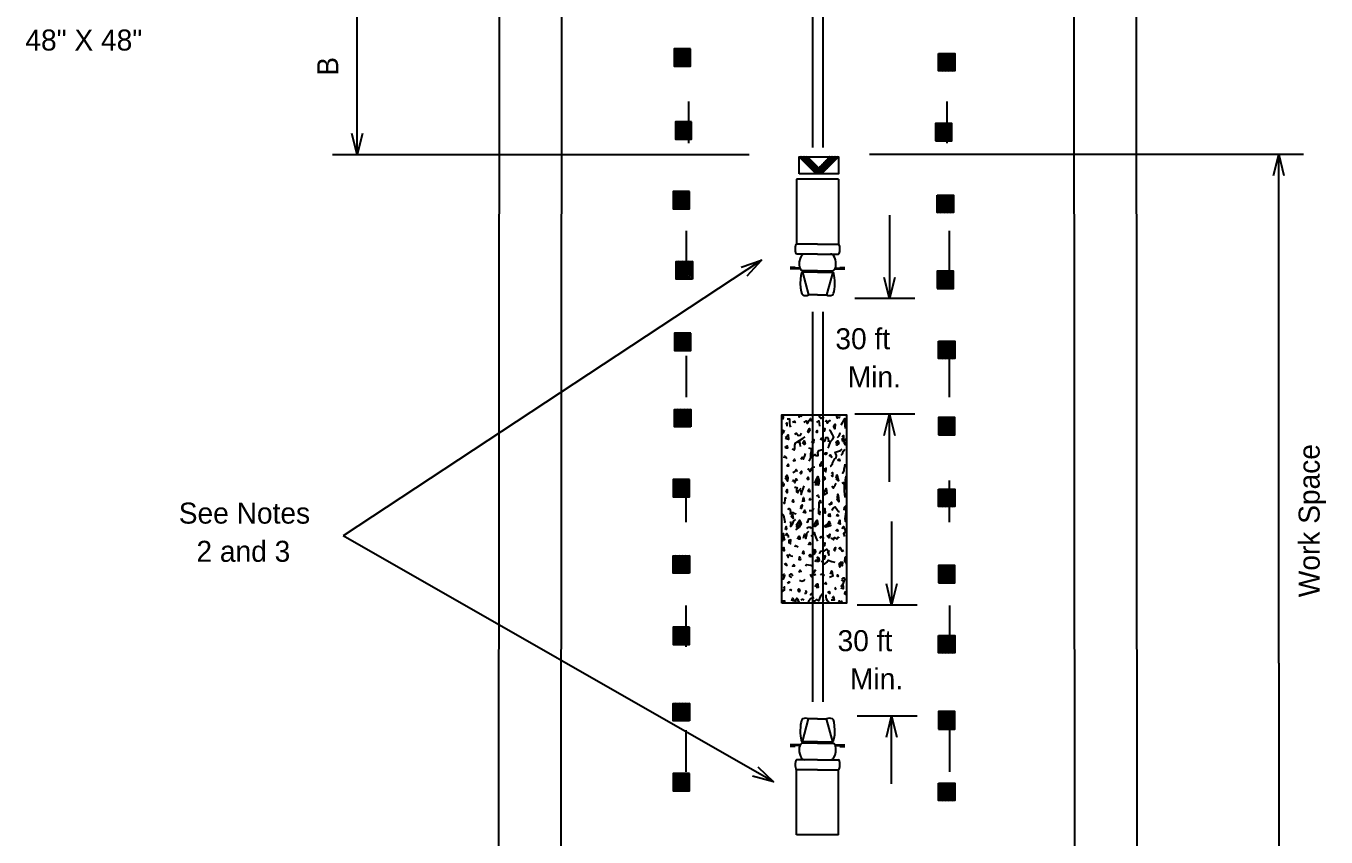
# Model space of a CAD drawing. Extents: x 0 to 29242, y 0 to 23092.
# Drawn here: x 15.45 to 22.87, y 10.26 to 14.89 of the extents above; entities that cross this region are included whole.
import ezdxf

# ---------------------------------------------------------------- set-up
doc = ezdxf.new("R2010")
doc.units = 0
doc.layers.add('Level 1', color=7, linetype='Continuous')

msp = doc.modelspace()

# ---------------------------------------------------------------- linework, layer by layer
at = {"layer": 'Level 1'}
for p, q in [((18.1407, 3.6845), (18.1547, 20.5856)), ((18.4966, 3.6842), (18.5105, 20.5853)), ((19.937, 14.1932), (19.937, 20.5853)), ((19.997, 14.1932), (19.997, 20.5853)), ((21.4373, 3.6842), (21.4234, 20.5853)), ((21.7937, 3.6821), (21.7797, 20.5844)), ((17.3385, 14.1519), (17.3385, 16.6528)), ((19.1909, 14.7074), (19.1784, 14.7073)), ((20.7045, 14.6808), (20.717, 14.6807)), ((17.3385, 14.1519), (17.3085, 14.2719)), ((17.3685, 14.2719), (17.3385, 14.1519)), ((19.1974, 14.2901), (19.1849, 14.29)), ((20.6871, 14.2793), (20.6996, 14.2794)), ((17.1973, 14.1519), (19.574, 14.1519)), ((19.8602, 14.1389), (19.9566, 14.0426)), ((19.907, 14.1396), (19.9712, 14.0753)), ((20.0351, 14.1396), (19.9712, 14.0753)), ((20.0838, 14.1396), (19.9864, 14.0422)), ((22.7366, 14.1519), (20.2605, 14.1519)), ((22.5654, 14.0319), (22.5954, 14.1519)), ((22.5954, 11.25), (22.5954, 14.1519)), ((22.5954, 14.1519), (22.6254, 14.0319)), ((19.8447, 14.0127), (19.8447, 13.6417)), ((20.0847, 14.0127), (19.8447, 14.0127)), ((20.0846, 14.0127), (20.0846, 13.6417)), ((19.1844, 13.8924), (19.1719, 13.8923)), ((20.6958, 13.8726), (20.7083, 13.8725)), ((20.3746, 13.8068), (20.3746, 13.3305)), ((19.9647, 13.6417), (19.8447, 13.6417)), ((19.9647, 13.5848), (19.8447, 13.5848)), ((19.9647, 13.6417), (20.0846, 13.6417)), ((19.9647, 13.5848), (20.0846, 13.5848)), ((19.6449, 13.5502), (17.259, 11.9765)), ((19.8376, 13.5083), (19.8084, 13.5083)), ((19.8659, 13.5035), (19.8084, 13.5035)), ((19.8659, 13.4997), (19.8084, 13.4997)), ((20.0636, 13.5035), (20.1212, 13.5035)), ((20.0636, 13.4997), (20.1212, 13.4997)), ((20.0917, 13.5083), (20.1212, 13.5083)), ((19.2018, 13.491), (19.1893, 13.4911)), ((19.9647, 13.4894), (19.8784, 13.4894)), ((19.8784, 13.4817), (19.9137, 13.3519)), ((19.9647, 13.4817), (19.8784, 13.4817)), ((19.9647, 13.4894), (20.0511, 13.4894)), ((19.9647, 13.4817), (20.0511, 13.4817)), ((20.0511, 13.4817), (20.0157, 13.3519)), ((20.3746, 13.3305), (20.3446, 13.4505)), ((20.4046, 13.4505), (20.3746, 13.3305)), ((20.6958, 13.4359), (20.7083, 13.436)), ((19.9647, 13.3519), (19.9137, 13.3519)), ((19.9647, 13.3519), (20.0157, 13.3519)), ((20.5203, 13.3305), (20.1782, 13.3305)), ((19.937, 11.0293), (19.937, 13.254)), ((19.997, 11.0293), (19.997, 13.254)), ((19.1931, 13.0842), (19.1806, 13.0841)), ((20.7045, 13.0378), (20.717, 13.0377)), ((19.1931, 12.6475), (19.1806, 12.6476)), ((20.5203, 12.6699), (20.1782, 12.6699)), ((20.3446, 12.5499), (20.3746, 12.6699)), ((20.3746, 12.2843), (20.3746, 12.6699)), ((20.3746, 12.6699), (20.4046, 12.5499)), ((20.7045, 12.6011), (20.717, 12.6012)), ((19.1844, 12.2494), (19.1719, 12.2493)), ((20.7045, 12.1943), (20.717, 12.1942)), ((20.3871, 12.0579), (20.3871, 11.5816)), ((19.7125, 10.5721), (17.259, 11.9765)), ((19.1844, 11.8127), (19.1719, 11.8128)), ((20.7045, 11.7576), (20.717, 11.7577)), ((20.3871, 11.5816), (20.3571, 11.7016)), ((20.4171, 11.7016), (20.3871, 11.5816)), ((20.5328, 11.5816), (20.1908, 11.5816)), ((19.1844, 11.4059), (19.1719, 11.4058)), ((20.7045, 11.3596), (20.717, 11.3595)), ((22.5954, 11.25), (22.5954, 8.6229)), ((19.1844, 10.9692), (19.1719, 10.9693)), ((19.8784, 10.8016), (19.9137, 10.9314)), ((19.9647, 10.9314), (19.9137, 10.9314)), ((19.9647, 10.9314), (20.0157, 10.9314)), ((20.0511, 10.8016), (20.0157, 10.9314)), ((20.5328, 10.9468), (20.1908, 10.9468)), ((20.3571, 10.8268), (20.3871, 10.9468)), ((20.3871, 10.5612), (20.3871, 10.9468)), ((20.3871, 10.9468), (20.4171, 10.8268)), ((20.7045, 10.9228), (20.717, 10.9229)), ((19.8659, 10.7836), (19.8084, 10.7836)), ((19.8659, 10.7798), (19.8084, 10.7798)), ((19.8376, 10.775), (19.8084, 10.775)), ((19.9647, 10.8016), (19.8784, 10.8016)), ((19.9647, 10.7939), (19.8784, 10.7939)), ((19.9647, 10.8016), (20.0511, 10.8016)), ((19.9647, 10.7939), (20.0511, 10.7939)), ((20.0636, 10.7836), (20.1212, 10.7836)), ((20.0636, 10.7798), (20.1212, 10.7798)), ((20.0917, 10.775), (20.1212, 10.775)), ((19.9647, 10.6985), (19.8447, 10.6985)), ((19.9647, 10.6985), (20.0846, 10.6985)), ((19.8447, 10.2706), (19.8447, 10.6416)), ((19.9647, 10.6416), (19.8447, 10.6416)), ((19.9647, 10.6416), (20.0846, 10.6416)), ((20.0846, 10.2706), (20.0846, 10.6416)), ((19.1844, 10.5712), (19.1719, 10.5711)), ((20.7045, 10.5161), (20.717, 10.516)), ((20.0847, 10.2706), (19.8447, 10.2706))]:
    msp.add_line(p, q, dxfattribs=at)
for points in [[(19.2399, 14.7563), (19.1469, 14.7563), (19.1469, 14.6572), (19.2399, 14.6572)], [(20.6555, 14.7297), (20.7485, 14.7297), (20.7485, 14.6306), (20.6555, 14.6306)], [(19.2464, 14.339), (19.1534, 14.339), (19.1534, 14.2399), (19.2464, 14.2399)], [(20.6381, 14.2304), (20.7311, 14.2304), (20.7311, 14.3295), (20.6381, 14.3295)], [(19.8602, 14.0419), (19.8602, 14.1396), (20.0838, 14.1396), (20.0838, 14.0419)], [(19.2334, 13.9413), (19.1404, 13.9413), (19.1404, 13.8422), (19.2334, 13.8422)], [(20.6468, 13.9215), (20.7398, 13.9215), (20.7398, 13.8224), (20.6468, 13.8224)], [(19.2508, 13.4421), (19.1578, 13.4421), (19.1578, 13.5412), (19.2508, 13.5412)], [(20.6468, 13.387), (20.7398, 13.387), (20.7398, 13.4861), (20.6468, 13.4861)], [(19.2421, 13.1331), (19.1491, 13.1331), (19.1491, 13.034), (19.2421, 13.034)], [(20.6555, 13.0867), (20.7485, 13.0867), (20.7485, 12.9876), (20.6555, 12.9876)], [(19.2421, 12.5986), (19.1491, 12.5986), (19.1491, 12.6977), (19.2421, 12.6977)], [(19.7609, 11.5921), (19.7609, 12.6666), (20.1304, 12.6666), (20.1304, 11.5921)], [(20.6555, 12.5522), (20.7485, 12.5522), (20.7485, 12.6513), (20.6555, 12.6513)], [(19.2334, 12.2983), (19.1404, 12.2983), (19.1404, 12.1992), (19.2334, 12.1992)], [(20.6555, 12.2432), (20.7485, 12.2432), (20.7485, 12.1441), (20.6555, 12.1441)], [(19.2334, 11.7638), (19.1404, 11.7638), (19.1404, 11.8629), (19.2334, 11.8629)], [(20.6555, 11.7087), (20.7485, 11.7087), (20.7485, 11.8078), (20.6555, 11.8078)], [(19.2334, 11.4548), (19.1404, 11.4548), (19.1404, 11.3557), (19.2334, 11.3557)], [(20.6555, 11.4085), (20.7485, 11.4085), (20.7485, 11.3094), (20.6555, 11.3094)], [(19.2334, 10.9203), (19.1404, 10.9203), (19.1404, 11.0194), (19.2334, 11.0194)], [(20.6555, 10.8739), (20.7485, 10.8739), (20.7485, 10.973), (20.6555, 10.973)], [(19.2334, 10.6201), (19.1404, 10.6201), (19.1404, 10.521), (19.2334, 10.521)], [(20.6555, 10.565), (20.7485, 10.565), (20.7485, 10.4659), (20.6555, 10.4659)]]:
    msp.add_lwpolyline(points, close=True, dxfattribs=at)
for points in [[(19.1994, 14.7563), (19.1469, 14.726)], [(19.1803, 14.7563), (19.1469, 14.737)], [(19.2373, 14.7563), (19.147, 14.7041)], [(19.2184, 14.7563), (19.147, 14.7151)], [(19.1614, 14.7563), (19.147, 14.748)], [(19.2398, 14.7467), (19.147, 14.6932)], [(19.2399, 14.7357), (19.147, 14.6822)], [(19.2399, 14.7248), (19.147, 14.6712)], [(19.2398, 14.7138), (19.147, 14.6603)], [(19.2398, 14.7029), (19.1607, 14.6572)], [(19.2399, 14.6918), (19.1797, 14.6572)], [(20.6555, 14.7091), (20.7484, 14.6556)], [(20.6555, 14.6982), (20.7484, 14.6446)], [(20.6556, 14.7201), (20.7484, 14.6666)], [(20.6556, 14.6872), (20.7484, 14.6337)], [(20.6581, 14.7297), (20.7484, 14.6775)], [(20.677, 14.7297), (20.7484, 14.6885)], [(20.696, 14.7297), (20.7485, 14.6994)], [(20.7151, 14.7297), (20.7485, 14.7104)], [(20.734, 14.7297), (20.7484, 14.7214)], [(19.2399, 14.6809), (19.1987, 14.6572)], [(19.2398, 14.6699), (19.2176, 14.6572)], [(19.2398, 14.659), (19.2365, 14.6571)], [(20.6555, 14.6652), (20.7157, 14.6306)], [(20.6555, 14.6543), (20.6967, 14.6306)], [(20.6556, 14.6763), (20.7347, 14.6306)], [(20.6556, 14.6433), (20.6778, 14.6306)], [(20.6556, 14.6324), (20.6589, 14.6305)], [(19.2303, 14.2173), (19.2305, 14.4548)], [(20.7036, 14.2173), (20.7034, 14.4548)], [(19.2059, 14.339), (19.1534, 14.3087)], [(19.1868, 14.339), (19.1534, 14.3197)], [(19.2438, 14.339), (19.1535, 14.2868)], [(19.2249, 14.339), (19.1535, 14.2978)], [(19.1679, 14.339), (19.1535, 14.3307)], [(19.2463, 14.3294), (19.1535, 14.2759)], [(19.2464, 14.3184), (19.1535, 14.2649)], [(20.6381, 14.3058), (20.6793, 14.3295)], [(20.6381, 14.2949), (20.6983, 14.3295)], [(20.6381, 14.2619), (20.731, 14.3155)], [(20.6382, 14.3277), (20.6415, 14.3296)], [(20.6382, 14.3168), (20.6604, 14.3295)], [(20.6382, 14.2838), (20.7173, 14.3295)], [(20.6382, 14.2729), (20.731, 14.3264)], [(19.2464, 14.3075), (19.1535, 14.2539)], [(19.2463, 14.2965), (19.1535, 14.243)], [(19.2463, 14.2856), (19.1672, 14.2399)], [(19.2464, 14.2745), (19.1862, 14.2399)], [(19.2464, 14.2636), (19.2052, 14.2399)], [(19.2463, 14.2526), (19.2241, 14.2399)], [(19.2463, 14.2417), (19.243, 14.2398)], [(20.6381, 14.251), (20.731, 14.3045)], [(20.6382, 14.24), (20.731, 14.2935)], [(20.6407, 14.2304), (20.731, 14.2826)], [(20.6596, 14.2304), (20.731, 14.2716)], [(20.6786, 14.2304), (20.7311, 14.2607)], [(20.6977, 14.2304), (20.7311, 14.2497)], [(20.7166, 14.2304), (20.731, 14.2387)], [(19.867, 14.1396), (19.8627, 14.1371)], [(19.8758, 14.1396), (19.8658, 14.1338)], [(19.8846, 14.1396), (19.8691, 14.1306)], [(19.8934, 14.1396), (19.8723, 14.1273)], [(19.9023, 14.1396), (19.8755, 14.1241)], [(19.9085, 14.138), (19.8789, 14.1209)], [(19.9118, 14.1349), (19.882, 14.1176)], [(19.9149, 14.1317), (19.8852, 14.1145)], [(19.9182, 14.1284), (19.8884, 14.1112)], [(19.9214, 14.1251), (19.8916, 14.1079)], [(19.9246, 14.1219), (19.8948, 14.1047)], [(19.9279, 14.1187), (19.8981, 14.1016)], [(19.9311, 14.1155), (19.9013, 14.0983)], [(19.9343, 14.1122), (19.9045, 14.095)], [(19.9375, 14.109), (19.9077, 14.0918)], [(19.9408, 14.1058), (19.9109, 14.0885)], [(19.944, 14.1026), (19.9142, 14.0854)], [(19.9473, 14.0993), (19.9174, 14.0821)], [(19.9504, 14.0961), (19.9206, 14.0789)], [(19.9536, 14.0929), (19.9237, 14.0756)], [(20.0788, 14.1346), (19.9431, 14.0563)], [(20.0668, 14.1226), (19.9463, 14.053)], [(20.0548, 14.1106), (19.9495, 14.0498)], [(20.0428, 14.0986), (19.9527, 14.0465)], [(20.0785, 14.1396), (19.9761, 14.0804)], [(20.0698, 14.1396), (19.9875, 14.0921)], [(20.061, 14.1396), (19.999, 14.1038)], [(20.0521, 14.1396), (20.0105, 14.1155)], [(20.0433, 14.1396), (20.022, 14.1272)], [(20.0345, 14.1396), (20.0335, 14.1389)], [(19.9569, 14.0897), (19.927, 14.0724)], [(19.9601, 14.0864), (19.9302, 14.0692)], [(19.9633, 14.0831), (19.9335, 14.066)], [(19.9666, 14.08), (19.9367, 14.0627)], [(19.9698, 14.0767), (19.9399, 14.0594)], [(20.0308, 14.0865), (19.956, 14.0433)], [(20.0188, 14.0745), (19.9634, 14.0425)], [(20.0067, 14.0624), (19.9721, 14.0424)], [(19.9948, 14.0505), (19.9805, 14.0423)], [(19.1929, 13.9413), (19.1404, 13.911)], [(19.1738, 13.9413), (19.1404, 13.922)], [(19.2308, 13.9413), (19.1405, 13.8891)], [(19.2119, 13.9413), (19.1405, 13.9001)], [(19.1549, 13.9413), (19.1405, 13.933)], [(19.2333, 13.9317), (19.1405, 13.8782)], [(19.2334, 13.9207), (19.1405, 13.8672)], [(19.2334, 13.9098), (19.1405, 13.8562)], [(19.2333, 13.8988), (19.1405, 13.8453)], [(19.2333, 13.8879), (19.1542, 13.8422)], [(19.2334, 13.8768), (19.1732, 13.8422)], [(20.6468, 13.9009), (20.7397, 13.8474)], [(20.6468, 13.89), (20.7397, 13.8364)], [(20.6469, 13.9119), (20.7397, 13.8584)], [(20.6469, 13.879), (20.7397, 13.8255)], [(20.6494, 13.9215), (20.7397, 13.8693)], [(20.6683, 13.9215), (20.7397, 13.8803)], [(20.6873, 13.9215), (20.7398, 13.8912)], [(20.7064, 13.9215), (20.7398, 13.9022)], [(20.7253, 13.9215), (20.7397, 13.9132)], [(19.2334, 13.8659), (19.1922, 13.8422)], [(19.2333, 13.8549), (19.2111, 13.8422)], [(19.2333, 13.844), (19.23, 13.8421)], [(20.6468, 13.857), (20.707, 13.8224)], [(20.6468, 13.8461), (20.688, 13.8224)], [(20.6469, 13.8681), (20.726, 13.8224)], [(20.6469, 13.8351), (20.6691, 13.8224)], [(20.6469, 13.8242), (20.6502, 13.8223)], [(19.2169, 13.4795), (19.2171, 13.717)], [(20.717, 13.4795), (20.7168, 13.717)], [(19.2507, 13.4846), (19.1579, 13.5381)], [(19.2508, 13.4736), (19.1579, 13.5272)], [(19.2508, 13.4627), (19.1579, 13.5162)], [(19.2507, 13.4517), (19.1579, 13.5052)], [(19.2507, 13.4955), (19.1716, 13.5412)], [(19.2508, 13.5066), (19.1906, 13.5412)], [(19.2508, 13.5175), (19.2096, 13.5412)], [(19.2507, 13.5285), (19.2285, 13.5412)], [(19.2507, 13.5394), (19.2474, 13.5413)], [(19.5282, 13.5091), (19.6449, 13.5502), (19.5612, 13.459)], [(19.2103, 13.4421), (19.1578, 13.4724)], [(19.1912, 13.4421), (19.1578, 13.4614)], [(19.2482, 13.4421), (19.1579, 13.4943)], [(19.2293, 13.4421), (19.1579, 13.4833)], [(19.1723, 13.4421), (19.1579, 13.4504)], [(20.6468, 13.4624), (20.688, 13.4861)], [(20.6468, 13.4515), (20.707, 13.4861)], [(20.6468, 13.4185), (20.7397, 13.4721)], [(20.6468, 13.4076), (20.7397, 13.4611)], [(20.6469, 13.4843), (20.6502, 13.4862)], [(20.6469, 13.4734), (20.6691, 13.4861)], [(20.6469, 13.4404), (20.726, 13.4861)], [(20.6469, 13.4295), (20.7397, 13.483)], [(20.6469, 13.3966), (20.7397, 13.4501)], [(20.6494, 13.387), (20.7397, 13.4392)], [(20.6683, 13.387), (20.7397, 13.4282)], [(20.6873, 13.387), (20.7398, 13.4173)], [(20.7064, 13.387), (20.7398, 13.4063)], [(20.7253, 13.387), (20.7397, 13.3953)], [(19.2016, 13.1331), (19.1491, 13.1028)], [(19.1825, 13.1331), (19.1491, 13.1138)], [(19.2395, 13.1331), (19.1492, 13.0809)], [(19.2206, 13.1331), (19.1492, 13.0919)], [(19.1636, 13.1331), (19.1492, 13.1248)], [(19.242, 13.1235), (19.1492, 13.07)], [(19.2421, 13.1125), (19.1492, 13.059)], [(19.2421, 13.1016), (19.1492, 13.048)], [(19.242, 13.0906), (19.1492, 13.0371)], [(19.242, 13.0797), (19.1629, 13.034)], [(19.2421, 13.0686), (19.1819, 13.034)], [(19.2421, 13.0577), (19.2009, 13.034)], [(20.6555, 13.0661), (20.7484, 13.0126)], [(20.6555, 13.0552), (20.7484, 13.0016)], [(20.6556, 13.0771), (20.7484, 13.0236)], [(20.6581, 13.0867), (20.7484, 13.0345)], [(20.677, 13.0867), (20.7484, 13.0455)], [(20.696, 13.0867), (20.7485, 13.0564)], [(20.7151, 13.0867), (20.7485, 13.0674)], [(20.734, 13.0867), (20.7484, 13.0784)], [(19.2163, 12.767), (19.2165, 13.0045)], [(19.242, 13.0467), (19.2198, 13.034)], [(19.242, 13.0358), (19.2387, 13.0339)], [(20.6555, 13.0222), (20.7157, 12.9876)], [(20.6555, 13.0113), (20.6967, 12.9876)], [(20.6556, 13.0442), (20.7484, 12.9907)], [(20.6556, 13.0333), (20.7347, 12.9876)], [(20.6556, 13.0003), (20.6778, 12.9876)], [(20.6556, 12.9894), (20.6589, 12.9875)], [(20.7176, 12.767), (20.7174, 13.0045)], [(19.242, 12.6411), (19.1492, 12.6946)], [(19.2421, 12.6301), (19.1492, 12.6837)], [(19.242, 12.652), (19.1629, 12.6977)], [(19.2421, 12.6631), (19.1819, 12.6977)], [(19.2421, 12.674), (19.2009, 12.6977)], [(19.242, 12.685), (19.2198, 12.6977)], [(19.242, 12.6959), (19.2387, 12.6978)], [(19.2016, 12.5986), (19.1491, 12.6289)], [(19.1825, 12.5986), (19.1491, 12.6179)], [(19.2421, 12.6192), (19.1492, 12.6727)], [(19.242, 12.6082), (19.1492, 12.6617)], [(19.2395, 12.5986), (19.1492, 12.6508)], [(19.2206, 12.5986), (19.1492, 12.6398)], [(19.7619, 12.6494), (19.7693, 12.644), (19.7709, 12.652), (19.7709, 12.656), (19.7664, 12.6533)], [(19.7835, 12.6133), (19.7895, 12.6213), (19.7903, 12.6013)], [(19.812, 12.5973), (19.8083, 12.6067), (19.806, 12.6174), (19.806, 12.6374), (19.806, 12.6413), (19.7918, 12.6427)], [(19.8217, 12.6254), (19.8329, 12.6307), (19.8373, 12.6226), (19.8262, 12.6254)], [(19.8583, 12.6653), (19.8583, 12.656), (19.8614, 12.656), (19.8629, 12.6573), (19.8651, 12.6613), (19.8726, 12.66), (19.8748, 12.6653)], [(19.886, 12.6254), (19.9002, 12.6333), (19.904, 12.6226), (19.907, 12.6174), (19.9159, 12.6347), (19.9242, 12.6453), (19.9264, 12.6387), (19.9309, 12.6293)], [(19.9601, 12.6226), (19.9713, 12.6333), (19.9758, 12.6026)], [(19.9713, 12.6653), (19.9758, 12.6533), (19.9781, 12.656), (19.9849, 12.6453), (19.9885, 12.6494), (19.993, 12.6453), (20.002, 12.6533)], [(20.0116, 12.6268), (20.0147, 12.6347), (20.0169, 12.6254), (20.0192, 12.6187), (20.0281, 12.6307), (20.0348, 12.6347), (20.0386, 12.6333)], [(20.0565, 12.5987), (20.0656, 12.6133), (20.0641, 12.5867), (20.0573, 12.5987)], [(20.0715, 12.6679), (20.0723, 12.656), (20.0761, 12.6481), (20.0806, 12.6533), (20.0873, 12.652), (20.0895, 12.652), (20.0925, 12.66)], [(20.0992, 12.6094), (20.1089, 12.6254), (20.1171, 12.6387), (20.1202, 12.6467), (20.1194, 12.6053), (20.1216, 12.5893)], [(20.6555, 12.6276), (20.6967, 12.6513)], [(20.6555, 12.6167), (20.7157, 12.6513)], [(20.6555, 12.5837), (20.7484, 12.6373)], [(20.6555, 12.5728), (20.7484, 12.6263)], [(20.6556, 12.6495), (20.6589, 12.6514)], [(20.6556, 12.6386), (20.6778, 12.6513)], [(20.6556, 12.6056), (20.7347, 12.6513)], [(20.6556, 12.5947), (20.7484, 12.6482)], [(20.6556, 12.5618), (20.7484, 12.6153)], [(19.1636, 12.5986), (19.1492, 12.6069)], [(19.7604, 12.5493), (19.7619, 12.556), (19.7649, 12.5641), (19.7649, 12.5653), (19.7671, 12.58), (19.7686, 12.576), (19.7693, 12.5641), (19.7739, 12.5733), (19.7754, 12.58)], [(19.7813, 12.5373), (19.7918, 12.5426), (19.7962, 12.5533), (19.7993, 12.5266), (19.7873, 12.5307), (19.7813, 12.5333)], [(19.8194, 12.4733), (19.8262, 12.4706), (19.8321, 12.4652), (19.8351, 12.4733), (19.8351, 12.4933), (19.8396, 12.5066), (19.8456, 12.5107), (19.8823, 12.5346), (19.8823, 12.5333), (19.8935, 12.5414)], [(19.8351, 12.5573), (19.8441, 12.5627), (19.8546, 12.5493), (19.8666, 12.5506), (19.8733, 12.5627)], [(19.9108, 12.5747), (19.9182, 12.5893), (19.9197, 12.5773), (19.913, 12.5666), (19.9085, 12.5733), (19.907, 12.5747)], [(19.9578, 12.5707), (19.9624, 12.5773), (19.9631, 12.5666), (19.9563, 12.5693), (19.9563, 12.5707)], [(19.9825, 12.5227), (19.9877, 12.5346), (19.9945, 12.5213), (19.9967, 12.5173), (20.0035, 12.5173), (20.0094, 12.5266), (20.0116, 12.5373), (20.0236, 12.5373), (20.0274, 12.5186), (20.0259, 12.5107)], [(20.0005, 12.5854), (20.005, 12.5733), (20.008, 12.5867), (20.005, 12.5906)], [(20.0229, 12.4787), (20.0282, 12.4853), (20.0319, 12.4972), (20.0409, 12.5173), (20.0499, 12.5266), (20.0566, 12.5386), (20.0507, 12.5547), (20.0387, 12.5747), (20.0319, 12.5813)], [(20.079, 12.5373), (20.0887, 12.5467), (20.091, 12.5573), (20.0932, 12.5666)], [(20.1067, 12.5386), (20.1135, 12.5493), (20.1127, 12.5186), (20.1082, 12.5146), (20.106, 12.5293), (20.1082, 12.5346)], [(20.6581, 12.5522), (20.7484, 12.6044)], [(20.677, 12.5522), (20.7484, 12.5934)], [(20.696, 12.5522), (20.7485, 12.5825)], [(20.7151, 12.5522), (20.7485, 12.5715)], [(20.734, 12.5522), (20.7484, 12.5605)], [(19.7828, 12.4853), (19.7918, 12.4893), (19.794, 12.4774), (19.7835, 12.4774), (19.7813, 12.4853)], [(19.8598, 12.5053), (19.862, 12.5173), (19.8659, 12.4853)], [(19.88, 12.5014), (19.8891, 12.5186), (19.8935, 12.5014), (19.8891, 12.4972), (19.8823, 12.5026)], [(19.9137, 12.4787), (19.9287, 12.4746), (19.9287, 12.4586), (19.9249, 12.4453), (19.9249, 12.4213), (19.9205, 12.4132), (19.9152, 12.4025)], [(19.9294, 12.5093), (19.9429, 12.5266), (19.9406, 12.5066), (19.9331, 12.5107)], [(19.9406, 12.4332), (19.9511, 12.4412), (19.9541, 12.4346), (19.969, 12.4346), (19.9675, 12.4412), (19.9653, 12.4506), (19.972, 12.4627), (19.9922, 12.4693)], [(20.0371, 12.3746), (20.0394, 12.3746), (20.0499, 12.3866), (20.0507, 12.3906), (20.0618, 12.4145), (20.07, 12.4213), (20.0723, 12.4346), (20.0656, 12.4546), (20.079, 12.4573), (20.0955, 12.4627), (20.106, 12.4706)], [(20.07, 12.5026), (20.0752, 12.5146), (20.0812, 12.5186), (20.0864, 12.5026), (20.0752, 12.4946), (20.0723, 12.4987)], [(20.0768, 12.5014), (20.0708, 12.5066), (20.0746, 12.5146), (20.0813, 12.5133), (20.0857, 12.5053), (20.0752, 12.5026)], [(20.0999, 12.4373), (20.1067, 12.4453), (20.1104, 12.4586), (20.1202, 12.4706)], [(20.1306, 12.532), (20.1187, 12.524), (20.1172, 12.5053), (20.1232, 12.4959), (20.1284, 12.512)], [(19.7745, 12.4213), (19.7768, 12.4306), (19.7813, 12.4293), (19.7895, 12.4186)], [(19.8254, 12.4027), (19.8329, 12.4147), (19.8344, 12.4053), (19.8254, 12.4053)], [(19.8688, 12.4133), (19.8778, 12.4253), (19.8837, 12.4147), (19.8891, 12.4266), (19.8913, 12.4332), (19.895, 12.4467)], [(19.9855, 12.3906), (19.9877, 12.3986), (19.9922, 12.3785), (19.9788, 12.3733), (19.9803, 12.3853), (19.9877, 12.3933)], [(20.0049, 12.4412), (20.0094, 12.4506), (20.0169, 12.4493), (20.0125, 12.4412), (20.0072, 12.4453)], [(20.0304, 12.4306), (20.0364, 12.4387), (20.0453, 12.4226)], [(20.079, 12.4066), (20.0879, 12.4147), (20.091, 12.4053), (20.0812, 12.4066)], [(19.7813, 12.3106), (19.7895, 12.3226), (19.7948, 12.3065), (19.794, 12.2893), (19.779, 12.3065)], [(19.7903, 12.3733), (19.7962, 12.3853), (19.7993, 12.3746), (19.7925, 12.3746), (19.7903, 12.3746)], [(19.8232, 12.3385), (19.8351, 12.3426), (19.8389, 12.3466), (19.8396, 12.3492), (19.8419, 12.3545), (19.8441, 12.3533), (19.8456, 12.3426)], [(19.8644, 12.3346), (19.8725, 12.3452), (19.8733, 12.3346), (19.8688, 12.3306), (19.8666, 12.3373)], [(19.9092, 12.3533), (19.913, 12.3586), (19.9159, 12.3533), (19.9204, 12.3426), (19.9264, 12.3506), (19.9309, 12.3613), (19.9361, 12.3692), (19.9488, 12.3705)], [(19.9496, 12.2773), (19.9541, 12.2906), (19.9653, 12.3145), (19.9735, 12.2893), (19.9698, 12.2653), (19.9496, 12.2666)], [(19.9945, 12.2986), (20.0027, 12.3133), (20.0072, 12.3013), (19.9982, 12.2932)], [(19.9982, 12.3533), (20.0013, 12.3506), (20.0116, 12.3413), (20.0147, 12.3533), (20.0147, 12.3626), (20.0102, 12.3572), (20.0035, 12.3572), (19.9959, 12.3586)], [(20.0461, 12.3293), (20.0499, 12.3385), (20.0506, 12.3306), (20.0506, 12.3145), (20.0453, 12.3252)], [(20.0708, 12.3052), (20.0752, 12.3252), (20.0812, 12.3065), (20.0835, 12.2906), (20.07, 12.3013)], [(20.1037, 12.3373), (20.1082, 12.3346), (20.1157, 12.3466), (20.1157, 12.3572), (20.1194, 12.3733), (20.1224, 12.3853)], [(20.1306, 12.3039), (20.1277, 12.3172), (20.1239, 12.3079), (20.1217, 12.2959), (20.1217, 12.2812), (20.1232, 12.2639), (20.1239, 12.2412)], [(19.1929, 12.2983), (19.1404, 12.268)], [(19.1738, 12.2983), (19.1404, 12.279)], [(19.2308, 12.2983), (19.1405, 12.2461)], [(19.2119, 12.2983), (19.1405, 12.2571)], [(19.1549, 12.2983), (19.1405, 12.29)], [(19.2333, 12.2887), (19.1405, 12.2352)], [(19.2334, 12.2777), (19.1405, 12.2242)], [(19.2334, 12.2668), (19.1405, 12.2132)], [(19.2333, 12.2558), (19.1405, 12.2023)], [(19.2333, 12.2449), (19.1542, 12.1992)], [(19.2157, 12.0545), (19.2159, 12.292)], [(19.7619, 12.2852), (19.7664, 12.2771), (19.7686, 12.2679), (19.7716, 12.2732), (19.7731, 12.2692), (19.7709, 12.2599), (19.7664, 12.2679), (19.7626, 12.2692), (19.7619, 12.2639)], [(19.7828, 12.3052), (19.788, 12.3106), (19.7903, 12.3013), (19.788, 12.3052), (19.7836, 12.3065)], [(19.7873, 12.2292), (19.7918, 12.2412), (19.7918, 12.2212), (19.7857, 12.2333)], [(19.824, 12.2865), (19.8255, 12.2932), (19.8285, 12.2906), (19.8329, 12.2812), (19.8344, 12.2786), (19.8434, 12.3013), (19.8487, 12.2906)], [(19.8329, 12.2531), (19.8389, 12.2546), (19.8464, 12.2531), (19.8486, 12.2465), (19.8441, 12.2425), (19.8441, 12.2266), (19.8524, 12.2225), (19.8576, 12.2346), (19.8703, 12.2492)], [(19.8688, 12.2372), (19.8703, 12.2132), (19.8883, 12.2612)], [(19.9047, 12.2973), (19.9107, 12.3106), (19.913, 12.2973), (19.9047, 12.2986)], [(19.9108, 12.2292), (19.9175, 12.2425), (19.9197, 12.2266), (19.9092, 12.2292)], [(19.9601, 12.2812), (19.9624, 12.2906), (19.9631, 12.2932), (19.9668, 12.2865), (19.9653, 12.2746), (19.9534, 12.2771), (19.9601, 12.2852)], [(20.0027, 12.2225), (20.0139, 12.2465), (20.0184, 12.2172), (20.0035, 12.2105), (20.0027, 12.2266)], [(20.0461, 12.2546), (20.0499, 12.2573), (20.0565, 12.2492), (20.0588, 12.2573), (20.0656, 12.2653), (20.0708, 12.2773)], [(20.1059, 12.2746), (20.1135, 12.2812), (20.1157, 12.2666), (20.1157, 12.2492), (20.1157, 12.2333), (20.1179, 12.2132), (20.1216, 12.1946)], [(20.6581, 12.2432), (20.7484, 12.191)], [(20.677, 12.2432), (20.7484, 12.202)], [(20.696, 12.2432), (20.7485, 12.2129)], [(20.7151, 12.2432), (20.7485, 12.2239)], [(20.7182, 12.0545), (20.718, 12.292)], [(20.734, 12.2432), (20.7484, 12.2349)], [(19.2334, 12.2338), (19.1732, 12.1992)], [(19.2334, 12.2229), (19.1922, 12.1992)], [(19.2333, 12.2119), (19.2111, 12.1992)], [(19.2333, 12.201), (19.23, 12.1991)], [(19.7693, 12.1691), (19.7723, 12.1652), (19.7745, 12.1612), (19.7783, 12.1665), (19.779, 12.1825), (19.779, 12.1933), (19.7857, 12.1933), (19.7873, 12.1946)], [(19.8209, 12.1691), (19.8254, 12.1825), (19.8276, 12.1691), (19.8217, 12.1732)], [(19.8815, 12.1745), (19.8846, 12.1946), (19.8883, 12.1745), (19.8748, 12.1732)], [(19.9175, 12.1812), (19.9219, 12.1891), (19.9249, 12.1812), (19.9152, 12.1825)], [(19.9585, 12.2052), (19.9675, 12.2092), (19.9713, 12.1933)], [(19.9698, 12.1051), (19.9781, 12.0985), (19.9788, 12.1132), (19.9743, 12.1132), (19.9713, 12.1025), (19.9736, 12.1665), (19.9803, 12.1785), (19.9825, 12.1652), (19.9743, 12.1665)], [(20.0304, 12.1532), (20.0371, 12.1585), (20.0438, 12.1691), (20.0438, 12.1572), (20.0341, 12.1532), (20.0296, 12.1585)], [(20.0775, 12.1933), (20.0797, 12.2146), (20.0842, 12.1946), (20.0857, 12.1706), (20.0767, 12.1825), (20.0835, 12.1985)], [(20.6555, 12.2226), (20.7484, 12.1691)], [(20.6555, 12.2117), (20.7484, 12.1581)], [(20.6555, 12.1787), (20.7157, 12.1441)], [(20.6555, 12.1678), (20.6967, 12.1441)], [(20.6556, 12.2336), (20.7484, 12.1801)], [(20.6556, 12.2007), (20.7484, 12.1472)], [(20.6556, 12.1898), (20.7347, 12.1441)], [(19.7634, 12.1025), (19.7701, 12.0945), (19.7745, 12.0745), (19.7783, 12.0572), (19.7761, 12.0491)], [(19.797, 12.1252), (19.8015, 12.1332), (19.8082, 12.1264), (19.8082, 12.1185), (19.8097, 12.1185), (19.8097, 12.1105), (19.8082, 12.1025), (19.8172, 12.1051), (19.8232, 12.1092), (19.8285, 12.1051), (19.8419, 12.1025)], [(19.815, 12.0865), (19.8217, 12.0972), (19.8254, 12.0745), (19.815, 12.0865)], [(19.8644, 12.1385), (19.8711, 12.1332), (19.8747, 12.1372), (19.8793, 12.1492), (19.8778, 12.1532), (19.8659, 12.1425)], [(19.8853, 12.1051), (19.892, 12.1238), (19.895, 12.1078), (19.8898, 12.1092)], [(19.9175, 12.1212), (19.9309, 12.1212), (19.9376, 12.1212), (19.9398, 12.1306), (19.9451, 12.1292)], [(19.9982, 12.1212), (20.0057, 12.1332), (20.008, 12.1066), (20.0005, 12.1212)], [(20.0282, 12.0932), (20.0349, 12.1012), (20.0364, 12.0865), (20.0274, 12.0892), (20.0304, 12.1012)], [(20.0483, 12.1212), (20.0543, 12.1345), (20.0573, 12.1385), (20.0656, 12.1425), (20.0745, 12.1292), (20.0775, 12.1225), (20.0835, 12.1145), (20.0903, 12.1145)], [(20.0752, 12.0865), (20.079, 12.0972), (20.0864, 12.0892)], [(20.1306, 12.1505), (20.1172, 12.1385), (20.1149, 12.1264), (20.1202, 12.1292), (20.1284, 12.1372), (20.1269, 12.1252), (20.1261, 12.1132), (20.1217, 12.0865), (20.1202, 12.0731), (20.1224, 12.0651), (20.1239, 12.0585), (20.1261, 12.0811), (20.1261, 12.0905)], [(20.6556, 12.1568), (20.6778, 12.1441)], [(20.6556, 12.1459), (20.6589, 12.144)], [(19.7813, 12.0132), (19.7858, 12.0292), (19.788, 12.0145), (19.7813, 12.0091)], [(19.8075, 12.0585), (19.812, 12.0465), (19.8105, 12.0331), (19.8105, 12.0305), (19.8209, 12.0424), (19.8285, 12.0611), (19.8412, 12.0705)], [(19.8434, 12.0371), (19.8531, 12.0545), (19.862, 12.0652), (19.8711, 12.0452), (19.8591, 12.0251), (19.8396, 12.0104)], [(19.8434, 12.0292), (19.8502, 12.0371), (19.8576, 12.0531), (19.8614, 12.0491), (19.8636, 12.0424), (19.8636, 12.0385), (19.8509, 12.0305), (19.8479, 12.0265), (19.8419, 12.0224)], [(19.9017, 12.0585), (19.9092, 12.0544), (19.9152, 12.0731), (19.9265, 12.0731), (19.9339, 12.0731)], [(19.904, 12.0184), (19.9137, 12.0265), (19.9249, 12.0251), (19.9294, 12.0184)], [(19.9563, 12.0545), (19.9623, 12.0665), (19.9653, 12.0424), (19.9488, 12.0292), (19.9451, 12.0371), (19.9578, 12.0625)], [(19.9519, 12.0411), (19.9556, 12.0505), (19.9563, 12.0531), (19.9578, 12.0531), (19.9586, 12.0465), (19.9586, 12.0452), (19.9556, 12.0465)], [(20.0252, 12.0452), (20.0304, 12.0585), (20.0364, 12.0424), (20.0394, 12.0332), (20.0125, 12.0265), (20.0027, 12.0292), (20.0206, 12.0424)], [(20.0169, 12.0305), (20.0214, 12.0385), (20.0274, 12.0424), (20.0282, 12.0424), (20.0319, 12.0411)], [(20.0865, 12.0505), (20.091, 12.0651), (20.0925, 12.0544), (20.0932, 12.0424), (20.0797, 12.0491)], [(20.1037, 12.0184), (20.1126, 12.0305), (20.1179, 12.0145), (20.1216, 12.0132), (20.1224, 11.9945), (20.1135, 11.9905), (20.1179, 11.9731)], [(19.7604, 11.9531), (19.7664, 11.9477), (19.7686, 11.9718), (19.7761, 11.9531), (19.7739, 11.9678), (19.7709, 11.9891), (19.7626, 11.9691), (19.7619, 11.9597)], [(19.7835, 11.9771), (19.7903, 11.9891), (19.797, 11.9784), (19.797, 11.9665)], [(19.8053, 11.9304), (19.806, 11.9371), (19.8075, 11.9331), (19.8105, 11.9304), (19.8127, 11.9531), (19.8016, 11.9491), (19.8008, 11.9464), (19.8008, 11.9371), (19.8008, 11.9344)], [(19.8501, 11.9571), (19.8591, 11.9744), (19.8636, 11.9651), (19.8636, 11.9571), (19.8553, 11.9571)], [(19.8838, 11.9638), (19.8906, 11.9851), (19.8965, 11.9718), (19.8973, 11.9611), (19.9033, 11.9812), (19.904, 11.9918), (19.9145, 12.0038)], [(19.9287, 11.9744), (19.9398, 11.9864), (19.9451, 11.9945), (19.9496, 11.9812), (19.9541, 11.9665), (19.9578, 11.9571), (19.9645, 11.9451)], [(19.9788, 11.9624), (19.9855, 11.9731), (19.9945, 11.9692), (19.9989, 11.9611)], [(20.0252, 11.9771), (20.0342, 11.9864), (20.0327, 11.9731), (20.0297, 11.9651), (20.0214, 11.9744), (20.0229, 11.9812)], [(20.0409, 11.9611), (20.0453, 11.9624), (20.0521, 11.9571), (20.0551, 11.9544), (20.0588, 11.9624), (20.061, 11.9665), (20.0678, 11.9624), (20.0723, 11.9585), (20.079, 11.9611), (20.082, 11.9692), (20.0835, 11.9665), (20.0857, 11.9624)], [(20.0685, 12.0052), (20.0767, 12.0132), (20.0797, 12.0025), (20.073, 12.0065)], [(19.7671, 11.8972), (19.7723, 11.9104), (19.7745, 11.8904), (19.7671, 11.8972)], [(19.7895, 11.8691), (19.794, 11.861), (19.797, 11.8531), (19.8015, 11.8651), (19.8053, 11.8704), (19.8127, 11.8624), (19.8232, 11.861)], [(19.8367, 11.9131), (19.8396, 11.9211), (19.8531, 11.9144)], [(19.88, 11.8771), (19.8845, 11.8891), (19.8867, 11.873), (19.8778, 11.8784)], [(19.913, 11.9224), (19.9197, 11.9384), (19.9242, 11.9265), (19.9152, 11.9291)], [(19.9175, 11.861), (19.9226, 11.8704), (19.9272, 11.8571), (19.9175, 11.8585)], [(19.9385, 11.8824), (19.9429, 11.8984), (19.9511, 11.8972), (19.9534, 11.885), (19.9429, 11.8704), (19.9407, 11.8771), (19.9385, 11.8824)], [(19.9444, 11.8824), (19.9466, 11.8891), (19.9466, 11.885), (19.9466, 11.8811), (19.9421, 11.8824)], [(19.9758, 11.873), (19.9833, 11.8891), (20.0049, 11.8904), (20.0169, 11.9011), (20.0259, 11.8904), (20.0319, 11.8891)], [(20.002, 11.9251), (20.0065, 11.9371), (20.0042, 11.9198), (20.002, 11.9237), (20.002, 11.9251)], [(20.0214, 11.8784), (20.0252, 11.8851), (20.0296, 11.8664), (20.0296, 11.8691), (20.0229, 11.8771)], [(20.0603, 11.8957), (20.0671, 11.9091), (20.0633, 11.8917), (20.0566, 11.8957)], [(20.0879, 11.9011), (20.0932, 11.9091), (20.097, 11.9052), (20.0999, 11.8972), (20.1059, 11.8891), (20.1149, 11.8945)], [(19.1929, 11.7638), (19.1404, 11.7941)], [(19.2333, 11.8063), (19.1405, 11.8598)], [(19.2334, 11.7953), (19.1405, 11.8489)], [(19.2334, 11.7844), (19.1405, 11.8379)], [(19.2333, 11.7734), (19.1405, 11.8269)], [(19.2308, 11.7638), (19.1405, 11.816)], [(19.2119, 11.7638), (19.1405, 11.805)], [(19.2333, 11.8172), (19.1542, 11.8629)], [(19.2334, 11.8283), (19.1732, 11.8629)], [(19.2334, 11.8392), (19.1922, 11.8629)], [(19.2333, 11.8502), (19.2111, 11.8629)], [(19.2333, 11.8611), (19.23, 11.863)], [(19.7768, 11.813), (19.7828, 11.8184), (19.7903, 11.8064), (19.7783, 11.8144)], [(19.8276, 11.813), (19.8329, 11.8024), (19.8209, 11.8024), (19.8321, 11.8144)], [(19.8606, 11.837), (19.8614, 11.8558), (19.8659, 11.8477), (19.8681, 11.8397), (19.8606, 11.8397)], [(19.8957, 11.8051), (19.9025, 11.813), (19.913, 11.8105), (19.9272, 11.809), (19.9376, 11.8024)], [(19.9488, 11.829), (19.9556, 11.837), (19.9578, 11.8345), (19.9653, 11.8451), (19.9646, 11.8544), (19.9713, 11.8491), (19.9736, 11.837), (19.9698, 11.829), (19.9586, 11.8304)], [(19.9855, 11.8345), (19.9945, 11.8251), (20.0035, 11.8144), (20.0169, 11.8264), (20.0259, 11.837), (20.0453, 11.8304), (20.0632, 11.8264)], [(19.999, 11.8504), (20.005, 11.8424), (20.0103, 11.861), (20.008, 11.8624), (19.999, 11.861)], [(20.0864, 11.809), (20.091, 11.7983), (20.097, 11.809), (20.0992, 11.8184), (20.1037, 11.8064), (20.1067, 11.8064), (20.1089, 11.8251), (20.097, 11.8264), (20.0879, 11.8184), (20.0864, 11.8105)], [(20.0903, 11.809), (20.0977, 11.8184), (20.106, 11.821)], [(20.1299, 11.8517), (20.1262, 11.8571), (20.1194, 11.8491), (20.1187, 11.8317), (20.1194, 11.8277), (20.1232, 11.8317), (20.1262, 11.8238), (20.1284, 11.8171)], [(20.6555, 11.7841), (20.6967, 11.8078)], [(20.6555, 11.7732), (20.7157, 11.8078)], [(20.6555, 11.7402), (20.7484, 11.7938)], [(20.6556, 11.806), (20.6589, 11.8079)], [(20.6556, 11.7951), (20.6778, 11.8078)], [(20.6556, 11.7621), (20.7347, 11.8078)], [(20.6556, 11.7512), (20.7484, 11.8047)], [(19.1738, 11.7638), (19.1404, 11.7831)], [(19.1549, 11.7638), (19.1405, 11.7721)], [(19.7657, 11.745), (19.7739, 11.7571), (19.7768, 11.7491), (19.7693, 11.729), (19.7679, 11.737)], [(19.824, 11.7463), (19.8165, 11.7583), (19.8097, 11.7583), (19.8053, 11.753), (19.8038, 11.7463), (19.8127, 11.7411), (19.8165, 11.7424)], [(19.8591, 11.7663), (19.8659, 11.7811), (19.8711, 11.773), (19.8591, 11.7704)], [(19.8614, 11.721), (19.8659, 11.721), (19.8756, 11.7184), (19.886, 11.721), (19.8927, 11.729)], [(19.9219, 11.7571), (19.9249, 11.7544), (19.9287, 11.745), (19.9354, 11.745), (19.9421, 11.7624), (19.9541, 11.785)], [(19.9361, 11.7571), (19.9466, 11.7544), (19.9556, 11.7584)], [(19.981, 11.753), (19.9877, 11.7571), (19.9982, 11.753), (20.0005, 11.7491), (20.0027, 11.7571)], [(20.0386, 11.7571), (20.0453, 11.777), (20.0521, 11.7464), (20.0326, 11.7384)], [(20.0775, 11.7491), (20.079, 11.7544), (20.082, 11.745), (20.0745, 11.7504)], [(20.0992, 11.725), (20.1104, 11.7171), (20.1135, 11.7064), (20.1202, 11.7264), (20.1179, 11.7343), (20.1089, 11.7343), (20.1067, 11.7331), (20.1015, 11.729)], [(20.6555, 11.7293), (20.7484, 11.7828)], [(20.6556, 11.7183), (20.7484, 11.7718)], [(20.6581, 11.7087), (20.7484, 11.7609)], [(20.677, 11.7087), (20.7484, 11.7499)], [(20.696, 11.7087), (20.7485, 11.739)], [(20.7151, 11.7087), (20.7485, 11.728)], [(19.7656, 11.6704), (19.7656, 11.6583), (19.7761, 11.6663), (19.7761, 11.6851), (19.7678, 11.6784)], [(19.794, 11.7064), (19.803, 11.7143), (19.8053, 11.7091), (19.794, 11.705)], [(19.8053, 11.6663), (19.812, 11.6704), (19.8165, 11.6663), (19.8187, 11.6663)], [(19.8524, 11.6663), (19.8576, 11.6744), (19.8636, 11.665), (19.8598, 11.657), (19.8547, 11.6663), (19.8554, 11.6704)], [(19.8905, 11.6489), (19.8995, 11.6489), (19.9017, 11.6531), (19.9017, 11.6583), (19.8957, 11.661), (19.8935, 11.6583)], [(19.9226, 11.6383), (19.9294, 11.6464), (19.9376, 11.6424)], [(19.9354, 11.605), (19.9519, 11.605), (19.9585, 11.613), (19.9698, 11.6063), (19.9758, 11.613), (19.9833, 11.6344), (19.9937, 11.6464)], [(19.9488, 11.6864), (19.9563, 11.6971), (19.9645, 11.7023), (19.9668, 11.6971), (19.9675, 11.6823), (19.9563, 11.6823)], [(19.9563, 11.689), (19.9608, 11.6971), (19.9646, 11.693), (19.9578, 11.6903)], [(20.0035, 11.7023), (20.0125, 11.7091), (20.0139, 11.701), (20.0049, 11.705)], [(20.0229, 11.6544), (20.0304, 11.6583), (20.0348, 11.6464), (20.0236, 11.6544)], [(20.07, 11.669), (20.0656, 11.677), (20.07, 11.681)], [(20.0977, 11.6864), (20.1082, 11.7023), (20.1111, 11.6823), (20.1111, 11.6731), (20.0977, 11.6784)], [(20.1082, 11.6864), (20.1045, 11.6903), (20.1045, 11.6864)], [(20.1306, 11.657), (20.1194, 11.6544), (20.1179, 11.645), (20.1246, 11.6424), (20.1246, 11.6489)], [(20.734, 11.7087), (20.7484, 11.717)], [(19.2152, 11.342), (19.2154, 11.5795)], [(19.7648, 11.605), (19.7745, 11.605), (19.779, 11.6023), (19.7813, 11.601)], [(19.8172, 11.6063), (19.8217, 11.621), (19.8307, 11.605), (19.8209, 11.6063)], [(19.8382, 11.5957), (19.8412, 11.601), (19.8434, 11.6157), (19.8471, 11.6209), (19.8539, 11.613), (19.8524, 11.6089), (19.8524, 11.605), (19.8583, 11.6036), (19.8561, 11.597)], [(19.8711, 11.609), (19.8793, 11.6144), (19.886, 11.609)], [(19.9108, 11.593), (19.9167, 11.6077), (19.9212, 11.6117), (19.9197, 11.613), (19.9309, 11.6209), (19.9459, 11.625)], [(19.9922, 11.609), (19.9959, 11.6104), (20.0005, 11.6063)], [(20.0297, 11.5957), (20.0267, 11.601), (20.0222, 11.605), (20.0162, 11.6157), (20.014, 11.629), (20.014, 11.6396)], [(20.0483, 11.621), (20.0565, 11.6304), (20.0596, 11.609), (20.0416, 11.609)], [(20.0835, 11.601), (20.0887, 11.605), (20.097, 11.5984), (20.1067, 11.6063)], [(20.7187, 11.342), (20.7185, 11.5795)], [(19.1929, 11.4548), (19.1404, 11.4245)], [(19.1738, 11.4548), (19.1404, 11.4355)], [(19.2308, 11.4548), (19.1405, 11.4026)], [(19.2119, 11.4548), (19.1405, 11.4136)], [(19.1549, 11.4548), (19.1405, 11.4465)], [(19.2333, 11.4452), (19.1405, 11.3917)], [(19.2334, 11.4342), (19.1405, 11.3807)], [(19.2334, 11.4233), (19.1405, 11.3697)], [(19.2333, 11.4123), (19.1405, 11.3588)], [(19.2333, 11.4014), (19.1542, 11.3557)], [(19.2334, 11.3903), (19.1732, 11.3557)], [(19.2334, 11.3794), (19.1922, 11.3557)], [(19.2333, 11.3684), (19.2111, 11.3557)], [(19.2333, 11.3575), (19.23, 11.3556)], [(20.6555, 11.3879), (20.7484, 11.3344)], [(20.6555, 11.377), (20.7484, 11.3234)], [(20.6556, 11.3989), (20.7484, 11.3454)], [(20.6556, 11.366), (20.7484, 11.3125)], [(20.6556, 11.3551), (20.7347, 11.3094)], [(20.6581, 11.4085), (20.7484, 11.3563)], [(20.677, 11.4085), (20.7484, 11.3673)], [(20.696, 11.4085), (20.7485, 11.3782)], [(20.7151, 11.4085), (20.7485, 11.3892)], [(20.734, 11.4085), (20.7484, 11.4002)], [(20.6555, 11.344), (20.7157, 11.3094)], [(20.6555, 11.3331), (20.6967, 11.3094)], [(20.6556, 11.3221), (20.6778, 11.3094)], [(20.6556, 11.3112), (20.6589, 11.3093)], [(19.2333, 10.9628), (19.1405, 11.0163)], [(19.2334, 10.9518), (19.1405, 11.0054)], [(19.2334, 10.9409), (19.1405, 10.9944)], [(19.2333, 10.9299), (19.1405, 10.9834)], [(19.2333, 10.9737), (19.1542, 11.0194)], [(19.2334, 10.9848), (19.1732, 11.0194)], [(19.2334, 10.9957), (19.1922, 11.0194)], [(19.2333, 11.0067), (19.2111, 11.0194)], [(19.2333, 11.0176), (19.23, 11.0195)], [(19.1929, 10.9203), (19.1404, 10.9506)], [(19.1738, 10.9203), (19.1404, 10.9396)], [(19.2308, 10.9203), (19.1405, 10.9725)], [(19.2119, 10.9203), (19.1405, 10.9615)], [(19.1549, 10.9203), (19.1405, 10.9286)], [(20.6555, 10.9493), (20.6967, 10.973)], [(20.6555, 10.9384), (20.7157, 10.973)], [(20.6555, 10.9054), (20.7484, 10.959)], [(20.6555, 10.8945), (20.7484, 10.948)], [(20.6556, 10.9712), (20.6589, 10.9731)], [(20.6556, 10.9603), (20.6778, 10.973)], [(20.6556, 10.9273), (20.7347, 10.973)], [(20.6556, 10.9164), (20.7484, 10.9699)], [(20.6556, 10.8835), (20.7484, 10.937)], [(20.6581, 10.8739), (20.7484, 10.9261)], [(20.677, 10.8739), (20.7484, 10.9151)], [(20.696, 10.8739), (20.7485, 10.9042)], [(19.2146, 10.6295), (19.2148, 10.867)], [(20.7151, 10.8739), (20.7485, 10.8932)], [(20.7193, 10.6295), (20.7191, 10.867)], [(20.734, 10.8739), (20.7484, 10.8822)], [(19.1929, 10.6201), (19.1404, 10.5898)], [(19.1738, 10.6201), (19.1404, 10.6008)], [(19.2308, 10.6201), (19.1405, 10.5679)], [(19.2119, 10.6201), (19.1405, 10.5789)], [(19.1549, 10.6201), (19.1405, 10.6118)], [(19.2333, 10.6105), (19.1405, 10.557)], [(19.6233, 10.6577), (19.7125, 10.5721), (19.5935, 10.6057)], [(19.2334, 10.5995), (19.1405, 10.546)], [(19.2334, 10.5886), (19.1405, 10.535)], [(19.2333, 10.5776), (19.1405, 10.5241)], [(19.2333, 10.5667), (19.1542, 10.521)], [(19.2334, 10.5556), (19.1732, 10.521)], [(19.2334, 10.5447), (19.1922, 10.521)], [(19.2333, 10.5337), (19.2111, 10.521)], [(20.6555, 10.5444), (20.7484, 10.4909)], [(20.6555, 10.5335), (20.7484, 10.4799)], [(20.6556, 10.5554), (20.7484, 10.5019)], [(20.6581, 10.565), (20.7484, 10.5128)], [(20.677, 10.565), (20.7484, 10.5238)], [(20.696, 10.565), (20.7485, 10.5347)], [(20.7151, 10.565), (20.7485, 10.5457)], [(20.734, 10.565), (20.7484, 10.5567)], [(19.2333, 10.5228), (19.23, 10.5209)], [(20.6555, 10.5005), (20.7157, 10.4659)], [(20.6555, 10.4896), (20.6967, 10.4659)], [(20.6556, 10.5225), (20.7484, 10.469)], [(20.6556, 10.5116), (20.7347, 10.4659)], [(20.6556, 10.4786), (20.6778, 10.4659)], [(20.6556, 10.4677), (20.6589, 10.4658)]]:
    msp.add_lwpolyline(points, dxfattribs=at)
for centre, start, end in [((19.8969, 13.3836), 241.88009, 298.11994), ((20.0326, 13.3836), 241.88006, 298.11992), ((19.8969, 10.8997), 61.88006, 118.11991), ((20.0326, 10.8997), 61.88008, 118.11994)]:
    msp.add_arc(centre, 0.036, start, end, dxfattribs=at)
for centre, major_axis, ratio, start_param, end_param in [((19.8449, 13.6132), (0, -0.0284), 0.269913, 3.141593, 6.283185), ((19.8843, 13.5371), (-0.0059, -0.0476), 0.503092, 3.141593, 6.283185), ((20.0452, 13.5371), (0.0059, -0.0476), 0.503092, 0, 3.141593), ((20.0846, 13.6132), (0, -0.0284), 0.269913, 0, 3.141593), ((19.8791, 13.4167), (0.0007, -0.0649), 0.2034, 3.141593, 6.283185), ((20.0503, 13.4167), (-0.0007, -0.0649), 0.2034, 0, 3.141593), ((19.8791, 10.8666), (0.0007, 0.0649), 0.2034, 0, 3.141593), ((20.0503, 10.8666), (-0.0007, 0.0649), 0.2034, 3.141593, 6.283185), ((19.8843, 10.7462), (-0.0059, 0.0476), 0.503092, 0, 3.141593), ((20.0452, 10.7462), (0.0059, 0.0476), 0.503092, 3.141593, 6.283185), ((19.8449, 10.6701), (0, 0.0284), 0.269913, 0, 3.141593), ((20.0846, 10.6701), (0, 0.0284), 0.269913, 3.141593, 6.283185)]:
    msp.add_ellipse(centre, major_axis=major_axis, ratio=ratio, start_param=start_param, end_param=end_param, dxfattribs=at)

# ---------------------------------------------------------------- texts
for s, p in [('48" X 48"', (15.4452, 14.7459)), ('30 ft', (20.0664, 13.0411)), ('Min.', (20.1372, 12.8231)), ('See Notes', (16.3204, 12.0461)), ('2 and 3', (16.4212, 11.8281)), ('30 ft', (20.0789, 11.318)), ('Min.', (20.1498, 11.1))]:
    msp.add_text(s, height=0.12, dxfattribs=at).set_placement(p)
for s, p in [('B', (17.2303, 14.6022)), ('Work Space', (22.8291, 11.626))]:
    msp.add_text(s, height=0.12, rotation=90, dxfattribs=at).set_placement(p)

doc.saveas('drawing.dxf')
